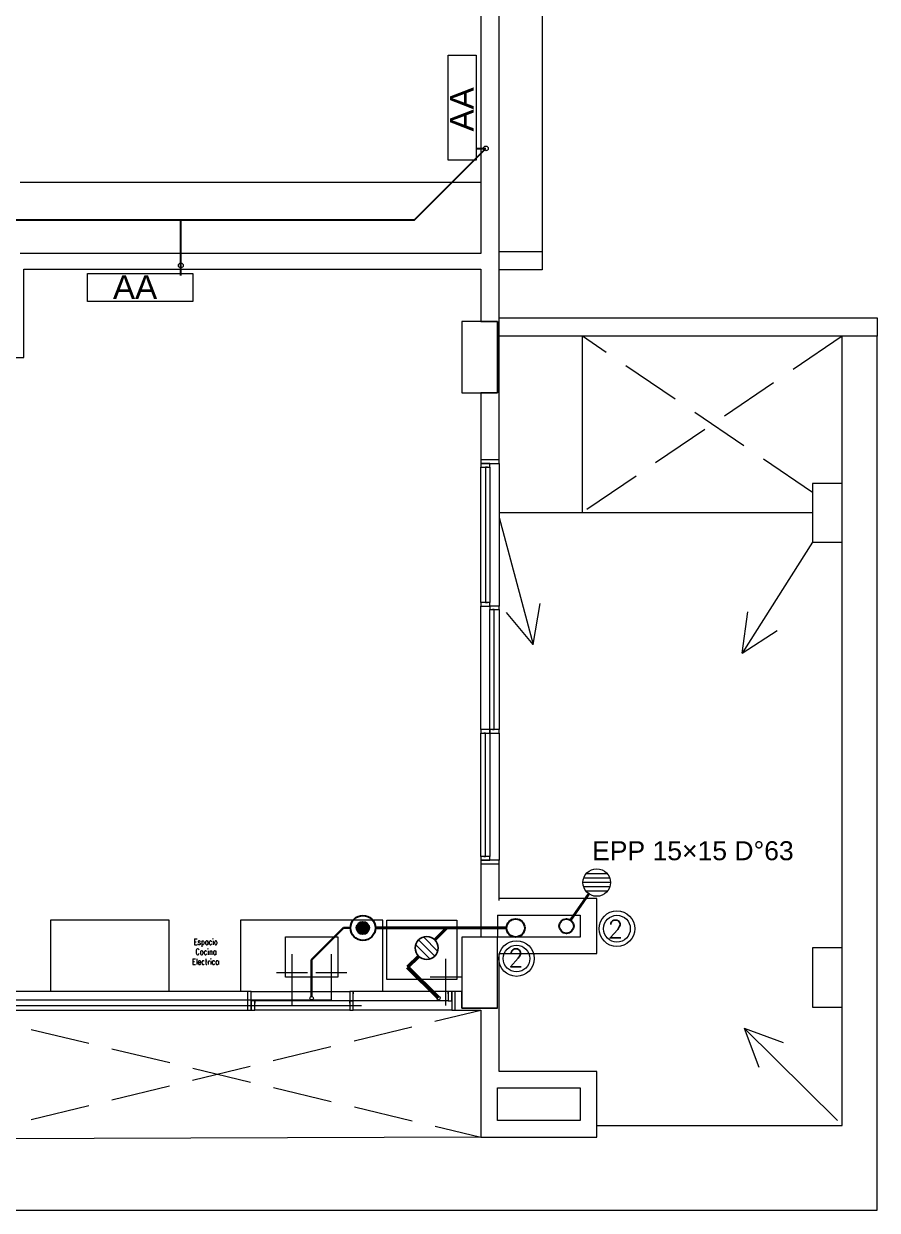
# Model space of a CAD drawing. Header units: millimetres. Extents: x 539 to 842, y -453 to -96.
# Drawn here: x 764.73 to 771.92, y -273.1 to -263.1 of the extents above; entities that cross this region are included whole.
import ezdxf

# ---------------------------------------------------------------- set-up
doc = ezdxf.new("R2010")
doc.units = ezdxf.units.MM
doc.header["$LTSCALE"] = 0.1
for name, pattern in [('ACAD_ISO02W100', [15, 12, -3]), ('CONTINUA', [0]), ('DASHED', [0.7, 0.5, -0.2])]:
    doc.linetypes.add(name, pattern=pattern)
doc.layers.get('0').update_dxf_attribs({"lineweight": 5})
for name, color, linetype, lineweight in [('00-Agua Caliente', 1, 'Continuous', 20), ('00-Agua Fria', 5, 'ACAD_ISO02W100', 20), ('A-Texto Pluvial', 7, 'Continuous', 20), ('Arq-Equipamiento', 250, 'Continuous', 5)]:
    doc.layers.add(name, color=color, linetype=linetype, lineweight=lineweight)
for name, color, linetype in [('00-Pluvial', 40, 'Continuous'), ('00-Secundario', 24, 'Continuous'), ('00-Ventilacion', 3, 'Continuous'), ('Textos', 7, 'Continuous')]:
    doc.layers.add(name, color=color, linetype=linetype)
doc.layers.add('00-Primario', color=7, linetype='Continuous', true_color=0xff2400)
doc.styles.add('Arial', font='arial.ttf', dxfattribs={"height": 0.245883})
doc.styles.add('Romans', font='romans.shx')
doc.styles.add('Romans 1.50', font='romans.shx', dxfattribs={"width": 0.8, "height": 0.15})
doc.styles.get("Standard").update_dxf_attribs({"font": 'arial.ttf'})

# ---------------------------------------------------------------- blocks, each defined once
blk = doc.blocks.new('2-3y4P F')
at = {"color": 8, "lineweight": 18}
for p, q in [((769.1003, -260.6366), (769.1003, -265.0199)), ((768.5823, -262.8916), (768.5823, -265.0377)), ((768.7383, -266.7771), (768.7383, -262.8916)), ((764.703, -264.4377), (768.5823, -264.4377)), ((768.7383, -265.0199), (769.1003, -265.0199)), ((769.1003, -265.0199), (769.1003, -265.1749)), ((768.5823, -265.0377), (764.703, -265.0377)), ((764.733, -265.1697), (768.5823, -265.1697)), ((764.733, -265.9146), (764.733, -265.1697)), ((768.5823, -265.1697), (768.5823, -265.611)), ((769.1003, -265.1749), (768.7383, -265.1749)), ((768.4244, -265.611), (768.4244, -266.211)), ((768.5823, -265.611), (768.4244, -265.611)), ((768.5838, -265.611), (768.5823, -265.611)), ((768.5823, -265.611), (768.7244, -265.611)), ((768.5848, -265.611), (768.5838, -265.611)), ((768.5973, -265.611), (768.5848, -265.611)), ((768.5983, -265.611), (768.5973, -265.611)), ((768.7233, -265.611), (768.5983, -265.611)), ((768.7244, -265.611), (768.7233, -265.611)), ((768.7244, -266.211), (768.7244, -265.611)), ((768.7244, -265.611), (768.7244, -266.211)), ((768.7383, -265.5796), (771.923, -265.5796)), ((771.923, -265.5796), (771.923, -265.7346)), ((771.923, -265.7346), (768.7383, -265.7346)), ((769.4383, -267.2213), (769.4383, -265.7346)), ((771.6277, -270.8864), (771.6277, -265.7346)), ((771.6277, -266.9738), (771.6277, -265.7346)), ((771.923, -273.0964), (771.923, -265.7346)), ((761.471, -265.9146), (764.733, -265.9146)), ((768.4244, -266.211), (768.5823, -266.211)), ((768.5823, -266.211), (768.5838, -266.211)), ((768.5823, -266.211), (768.5823, -266.7771)), ((768.7244, -266.211), (768.5823, -266.211)), ((768.5838, -266.211), (768.5848, -266.211)), ((768.5848, -266.211), (768.5973, -266.211)), ((768.5973, -266.211), (768.5983, -266.211)), ((768.5983, -266.211), (768.7233, -266.211)), ((768.7233, -266.211), (768.7244, -266.211)), ((768.5823, -266.7771), (768.5823, -266.8071)), ((768.7383, -266.7771), (768.5823, -266.7771)), ((768.5823, -266.8071), (768.5823, -266.8371)), ((768.6603, -266.8071), (768.5823, -266.8071)), ((768.5823, -266.8071), (768.7383, -266.8071)), ((768.6603, -266.8371), (768.6603, -266.8071)), ((768.7383, -266.8071), (768.7383, -266.7771)), ((768.7383, -266.8071), (768.7383, -268.0071)), ((768.5823, -266.8371), (768.6603, -266.8371)), ((768.5823, -267.9771), (768.5823, -266.8371)), ((768.6237, -266.8371), (768.6237, -267.9771)), ((768.6393, -266.8371), (768.6237, -266.8371)), ((768.6603, -266.8371), (768.6603, -267.9771)), ((771.3777, -266.9738), (771.3777, -267.4688)), ((771.6277, -266.9738), (771.3777, -266.9738)), ((771.6277, -267.4688), (771.6277, -266.9738)), ((771.3777, -267.2213), (768.7383, -267.2213)), ((771.3777, -267.4688), (771.6277, -267.4688)), ((768.5823, -267.9771), (768.5823, -268.0071)), ((768.6603, -267.9771), (768.5823, -267.9771)), ((768.5823, -268.0071), (768.6603, -268.0071)), ((768.5823, -269.0471), (768.5823, -268.0071)), ((768.6237, -267.9771), (768.6393, -267.9771)), ((768.6603, -268.0071), (768.6603, -267.9771)), ((768.6603, -268.0071), (768.6603, -268.0371)), ((768.7383, -268.0071), (768.6603, -268.0071)), ((768.7383, -268.0371), (768.7383, -268.0071)), ((768.6603, -268.0371), (768.7383, -268.0371)), ((768.6603, -269.0471), (768.6603, -268.0371)), ((768.6957, -268.0371), (768.6801, -268.0371)), ((768.6957, -269.0471), (768.6957, -268.0371)), ((768.7383, -268.0371), (768.7383, -269.0471)), ((768.5823, -269.0471), (768.5823, -269.0771)), ((768.6603, -269.0471), (768.5823, -269.0471)), ((768.5823, -269.0771), (768.6603, -269.0771)), ((768.5823, -270.1171), (768.5823, -269.0771)), ((768.6233, -269.0771), (768.6085, -269.0771)), ((768.6233, -270.1171), (768.6233, -269.0771)), ((768.6603, -269.0471), (768.6603, -269.0771)), ((768.7383, -269.0471), (768.6603, -269.0471)), ((768.6603, -269.0771), (768.6603, -269.0471)), ((768.6603, -269.0771), (768.7383, -269.0771)), ((768.6603, -269.0771), (768.6603, -270.1171)), ((768.6801, -269.0471), (768.6957, -269.0471)), ((768.7383, -269.0771), (768.7383, -269.0471)), ((768.7383, -269.0771), (768.7383, -270.1471)), ((768.5823, -270.1171), (768.5823, -270.1471)), ((768.6603, -270.1171), (768.5823, -270.1171)), ((768.6085, -270.1171), (768.6233, -270.1171)), ((768.6603, -270.1471), (768.6603, -270.1171)), ((768.5823, -270.1471), (768.6603, -270.1471)), ((768.5823, -270.1471), (768.5823, -270.1771)), ((768.7383, -270.1471), (768.5823, -270.1471)), ((768.5823, -270.1771), (768.5823, -270.7948)), ((768.5823, -270.1771), (768.7383, -270.1771)), ((768.7383, -270.1771), (768.7383, -270.1471)), ((768.7383, -270.4867), (768.7383, -270.1771)), ((769.5593, -270.4717), (768.7383, -270.4717)), ((769.5593, -270.9348), (769.5593, -270.4717)), ((768.7233, -270.6117), (769.4193, -270.6117)), ((769.4193, -270.6117), (769.4193, -270.7948)), ((764.9578, -270.6538), (764.9578, -271.2538)), ((765.9578, -270.6538), (764.9578, -270.6538)), ((765.9578, -271.2538), (765.9578, -270.6538)), ((767.7589, -270.6536), (766.5578, -270.6537)), ((766.5578, -270.6537), (766.5578, -271.2538)), ((767.7589, -271.2538), (767.7589, -270.6536)), ((766.9384, -271.1337), (766.9384, -270.7937)), ((766.9384, -270.7937), (767.3784, -270.7937)), ((767.3784, -270.7937), (767.3784, -271.1337)), ((768.5823, -270.7948), (768.4233, -270.7948)), ((768.4233, -270.7948), (768.4233, -271.2538)), ((769.4193, -270.7948), (768.5823, -270.7948)), ((768.5838, -270.7948), (768.5823, -270.7948)), ((768.5848, -270.7948), (768.5838, -270.7948)), ((768.5973, -270.7948), (768.5848, -270.7948)), ((768.5983, -270.7948), (768.5973, -270.7948)), ((768.7233, -270.7948), (768.5983, -270.7948)), ((768.7233, -270.9198), (768.7233, -270.7948)), ((769.5593, -270.9348), (769.5593, -270.7798)), ((768.7233, -271.3318), (768.7233, -270.9198)), ((771.6277, -270.8864), (771.3777, -270.8864)), ((771.3777, -270.8864), (771.3777, -271.3864)), ((771.6277, -271.3864), (771.6277, -270.8864)), ((768.7383, -270.9348), (769.5593, -270.9348)), ((768.7383, -271.9264), (768.7383, -270.9348)), ((767.3784, -271.1337), (766.9384, -271.1337)), ((766.6183, -271.2538), (764.0582, -271.2538)), ((766.6483, -271.2538), (766.6183, -271.2538)), ((766.6183, -271.2538), (766.6183, -271.4098)), ((766.6483, -271.4098), (766.6483, -271.2538)), ((766.6483, -271.2538), (767.4783, -271.2538)), ((766.6783, -271.3318), (766.6483, -271.3318)), ((766.6483, -271.3318), (766.6483, -271.4098)), ((767.4783, -271.3318), (766.6783, -271.3318)), ((766.6783, -271.3318), (766.6783, -271.3518)), ((766.6783, -271.4098), (766.6783, -271.3318)), ((767.5083, -271.2538), (767.4783, -271.2538)), ((767.4783, -271.2538), (767.4783, -271.3318)), ((767.4783, -271.3518), (767.4783, -271.3318)), ((767.5083, -271.3318), (767.4783, -271.3318)), ((767.4783, -271.3318), (767.4783, -271.4098)), ((767.4783, -271.3318), (767.5083, -271.3318)), ((768.3083, -271.2538), (767.5083, -271.2538)), ((767.5083, -271.2538), (767.5083, -271.2738)), ((767.5083, -271.3318), (767.5083, -271.2538)), ((767.5083, -271.4098), (767.5083, -271.3318)), ((768.3083, -271.3318), (767.5083, -271.3318)), ((768.3083, -271.2738), (768.3083, -271.2538)), ((768.3383, -271.2538), (768.3083, -271.2538)), ((768.3083, -271.2538), (768.3083, -271.3318)), ((768.3083, -271.3318), (768.3383, -271.3318)), ((768.3683, -271.2538), (768.3383, -271.2538)), ((768.3383, -271.2538), (768.3383, -271.4098)), ((768.3383, -271.3318), (768.3383, -271.2538)), ((768.4233, -271.2538), (768.3683, -271.2538)), ((768.3683, -271.4098), (768.3683, -271.2538)), ((768.4233, -271.2538), (768.4233, -271.2553)), ((768.4233, -271.3948), (768.4233, -271.2538)), ((768.4233, -271.2553), (768.4233, -271.2563)), ((768.4233, -271.2563), (768.4233, -271.2688)), ((768.4233, -271.2688), (768.4233, -271.2698)), ((768.4233, -271.2698), (768.4233, -271.3948)), ((768.7233, -271.3948), (768.7233, -271.3318)), ((764.1142, -271.4098), (766.6183, -271.4098)), ((766.6183, -271.4098), (766.6483, -271.4098)), ((766.6483, -271.4098), (766.6783, -271.4098)), ((767.4783, -271.4098), (766.6783, -271.4098)), ((767.4783, -271.4098), (767.5083, -271.4098)), ((768.3383, -271.4098), (767.5083, -271.4098)), ((768.3383, -271.4098), (768.3683, -271.4098)), ((768.3683, -271.4098), (768.5833, -271.4098)), ((768.4233, -271.3948), (768.5833, -271.3948)), ((768.7233, -271.3948), (768.4233, -271.3948)), ((768.5833, -271.3948), (768.5838, -271.3948)), ((768.5833, -271.4098), (768.5833, -272.4814)), ((768.5838, -271.3948), (768.5983, -271.3948)), ((768.5983, -271.3948), (768.7233, -271.3948)), ((771.3777, -271.3864), (771.6277, -271.3864)), ((771.6277, -272.3814), (771.6277, -271.3864)), ((769.5593, -271.9264), (768.7383, -271.9264)), ((769.5593, -272.4814), (769.5593, -271.9264)), ((768.7233, -272.0664), (769.4193, -272.0664)), ((768.7233, -272.3414), (768.7233, -272.0664)), ((769.4193, -272.0664), (769.4193, -272.3414)), ((769.4193, -272.3414), (768.7233, -272.3414)), ((769.5593, -272.3814), (771.6277, -272.3814)), ((768.5833, -272.4814), (764.1142, -272.4964)), ((768.5833, -272.4814), (769.5593, -272.4814)), ((760.095, -273.0964), (771.923, -273.0964))]:
    blk.add_line(p, q, dxfattribs=at)
at = {"color": 8, "linetype": 'DASHED', "lineweight": 18, "ltscale": 10}
for p, q in [((771.6277, -265.7346), (769.4383, -267.2213)), ((771.3777, -267.0516), (769.4383, -265.7346)), ((764.1142, -271.4098), (768.5833, -272.4814)), ((764.1142, -272.4964), (768.5833, -271.4098))]:
    blk.add_line(p, q, dxfattribs=at)
at = {"color": 8, "linetype": 'CONTINUA', "lineweight": 18}
blk.add_line((768.7233, -270.6117), (768.7233, -270.7948), dxfattribs=at)
at = {"color": 8, "lineweight": 18}
blk.add_lwpolyline([(767.7901, -270.6536), (768.3801, -270.6536), (768.3801, -271.1536), (767.7901, -271.1536)], close=True, dxfattribs=at)
at = {"layer": 'Arq-Equipamiento', "color": 8, "linetype": 'CONTINUA', "lineweight": 18}
for points in [[(768.3082, -263.3679), (768.5446, -263.3679), (768.5446, -264.2528), (768.3082, -264.2528)], [(765.2706, -265.2074), (766.1557, -265.2074), (766.1557, -265.443), (765.2706, -265.443)]]:
    blk.add_lwpolyline(points, close=True, dxfattribs=at)
at = {"color": 8, "lineweight": 18, "style": 'Romans 1.50', "width": 0.8}
for s, p in [('Espacio', (766.1633, -270.8608)), ('Cocina', (766.1794, -270.9442)), ('Electrica', (766.1509, -271.0275))]:
    blk.add_text(s, height=0.05, dxfattribs=at).set_placement(p)
at = {"color": 8, "lineweight": 18, "insert": (768.3221, -264.0104), "char_height": 0.2, "attachment_point": 1, "rotation": 90}
blk.add_mtext_dynamic_manual_height_columns('AA', width=1, gutter_width=12.5, heights=[0], dxfattribs=at)
at = {"color": 8, "lineweight": 18, "insert": (765.4839, -265.2205), "char_height": 0.2, "attachment_point": 1}
blk.add_mtext_dynamic_manual_height_columns('AA', width=1, gutter_width=12.5, heights=[0], dxfattribs=at)

msp = doc.modelspace()

# ---------------------------------------------------------------- hatches: boundary and pattern name
at = {"layer": '00-Primario', "lineweight": 100}
msp.add_hatch(color=256, dxfattribs=at).paths.add_polyline_path([(767.6422, -270.7183, 1), (767.537, -270.7183, 1)])

# ---------------------------------------------------------------- linework, layer by layer
at = {"layer": '00-Agua Caliente', "color": 1, "linetype": 'Continuous', "lineweight": 20}
for p, q in [((767.3239, -271.325), (767.3239, -270.9406)), ((767.4548, -271.0961), (767.193, -271.0961))]:
    msp.add_line(p, q, dxfattribs=at)
at = {"layer": '00-Agua Caliente', "linetype": 'CONTINUA'}
msp.add_lwpolyline([(762.9537, -267.3871), (762.9537, -268.9878), (764.0187, -268.9878), (764.0187, -271.325), (767.3239, -271.325)], dxfattribs=at)
at = {"layer": '00-Agua Fria', "color": 5, "linetype": 'Continuous', "lineweight": 20}
for p, q in [((766.9932, -271.3728), (766.9932, -270.9406)), ((768.2884, -271.3728), (768.2884, -270.9787)), ((767.1241, -271.0961), (766.8624, -271.0961)), ((768.4192, -271.1342), (768.1575, -271.1342))]:
    msp.add_line(p, q, dxfattribs=at)
at = {"layer": '00-Agua Fria', "ltscale": 3}
msp.add_lwpolyline([(762.9134, -267.4129), (762.9134, -269.0233), (763.9769, -269.0233), (763.9769, -271.3728), (768.2884, -271.3728)], dxfattribs=at)
at = {"layer": '00-Pluvial', "lineweight": 20}
for p, q in [((768.7383, -267.2613), (769.0239, -268.331)), ((771.3777, -267.4688), (770.7848, -268.4038)), ((769.0239, -268.331), (769.0824, -267.985)), ((769.0239, -268.331), (768.8007, -268.0602)), ((770.7848, -268.4038), (770.8326, -268.0562)), ((770.7848, -268.4038), (771.0788, -268.2123)), ((771.5877, -272.3414), (770.8004, -271.5631)), ((770.8004, -271.5631), (770.9249, -271.8911)), ((770.8004, -271.5631), (771.1299, -271.6838))]:
    msp.add_line(p, q, dxfattribs=at)
at = {"layer": '00-Pluvial', "lineweight": 13}
for p, q in [((769.6696, -270.3001), (769.4489, -270.3001)), ((769.6503, -270.2641), (769.4682, -270.2641)), ((769.6753, -270.3361), (769.4432, -270.3361)), ((769.6696, -270.3721), (769.4489, -270.3721)), ((769.6503, -270.4081), (769.4682, -270.4081))]:
    msp.add_line(p, q, dxfattribs=at)
at = {"layer": '00-Pluvial', "lineweight": 40}
msp.add_lwpolyline([(769.4932, -270.4315), (769.3397, -270.6529)], dxfattribs=at)
at = {"layer": '00-Pluvial', "lineweight": 20}
for centre, radius in [((769.5593, -270.3361), 0.116), ((769.7297, -270.7247), 0.15), ((769.7297, -270.7247), 0.1127)]:
    msp.add_circle(centre, radius, dxfattribs=at)
at = {"layer": '00-Pluvial', "lineweight": 30}
msp.add_circle((769.3048, -270.7032), 0.0612, dxfattribs=at)
at = {"layer": '00-Primario', "lineweight": 35}
for points in [[(767.4272, -270.7183), (767.158, -270.9875)], [(767.4845, -270.7183), (767.4272, -270.7183)], [(767.158, -271.295), (767.158, -270.9875)]]:
    msp.add_lwpolyline(points, dxfattribs=at)
at = {"layer": '00-Primario', "lineweight": 40}
for points in [[(767.6947, -270.7183), (768.7997, -270.7183)], [(768.1957, -270.8184), (768.2958, -270.7183)]]:
    msp.add_lwpolyline(points, dxfattribs=at)
at = {"layer": '00-Primario', "lineweight": 30}
for centre, radius in [((767.5896, -270.7183), 0.1051), ((767.5896, -270.7183), 0.0526), ((768.8762, -270.7183), 0.0765)]:
    msp.add_circle(centre, radius, dxfattribs=at)
at = {"layer": '00-Primario', "lineweight": 20}
msp.add_circle((768.8837, -270.9762), 0.1127, dxfattribs=at)
at = {"layer": '00-Primario', "linetype": 'Continuous', "lineweight": 20}
msp.add_circle((767.158, -271.3101), 0.0151, dxfattribs=at)
at = {"layer": '00-Secundario', "lineweight": 15}
for p, q in [((768.0584, -270.8184), (768.1951, -270.9551)), ((768.0991, -270.7941), (768.2194, -270.9144)), ((768.0341, -270.8591), (768.1544, -270.9794))]:
    msp.add_line(p, q, dxfattribs=at)
at = {"layer": '00-Secundario', "lineweight": 30}
for points in [[(763.0175, -264.7544), (768.0243, -264.7544), (768.6253, -264.1528)], [(768.5413, -264.1528), (768.6253, -264.1528)], [(766.0557, -265.1383), (766.0557, -264.7544)], [(766.0557, -265.2223), (766.0557, -265.1383)]]:
    msp.add_lwpolyline(points, dxfattribs=at)
at = {"layer": '00-Secundario', "lineweight": 50}
for points in [[(768.0596, -270.955), (767.9667, -271.0475)], [(767.9667, -271.0475), (768.2265, -271.3083)]]:
    msp.add_lwpolyline(points, dxfattribs=at)
at = {"layer": '00-Secundario', "linetype": 'CONTINUA', "lineweight": 20}
for centre in [(768.6253, -264.1528), (766.0557, -265.1383)]:
    msp.add_circle(centre, 0.02, dxfattribs=at)
at = {"layer": '00-Secundario', "lineweight": 25}
msp.add_circle((768.1273, -270.8867), 0.0967, dxfattribs=at)
at = {"layer": '00-Secundario', "linetype": 'Continuous', "lineweight": 20}
msp.add_circle((768.2265, -271.3083), 0.0151, dxfattribs=at)
at = {"layer": '00-Ventilacion', "color": 3, "lineweight": 20}
msp.add_circle((768.8837, -270.9762), 0.15, dxfattribs=at)

# ---------------------------------------------------------------- block references
at = {"color": 2, "linetype": 'CONTINUA', "lineweight": 13}
msp.add_blockref('2-3y4P F', (0, 0), dxfattribs=at)

# ---------------------------------------------------------------- texts
at = {"layer": 'A-Texto Pluvial', "style": 'Arial'}
msp.add_text('EPP 15×15 D°63', height=0.16, dxfattribs=at).set_placement((769.5204, -270.1482))
at = {"layer": 'Textos', "style": 'Romans'}
for p in [(769.653, -270.8024), (768.8143, -271.0455)]:
    msp.add_text('2', height=0.15, rotation=360, dxfattribs=at).set_placement(p)

doc.saveas('drawing.dxf')
